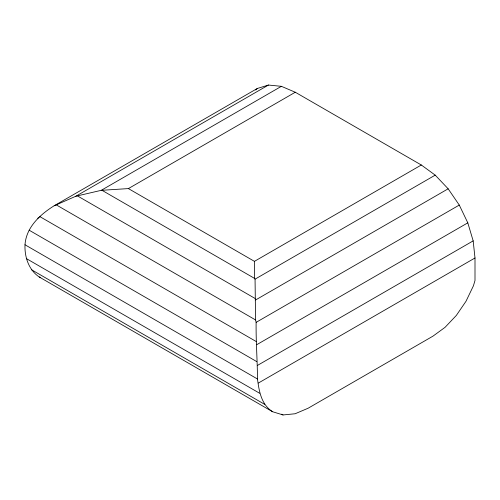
<?xml version="1.0" encoding="UTF-8"?>
<svg xmlns="http://www.w3.org/2000/svg" width="500" height="500" viewBox="0 0 500 500"><rect width="100%" height="100%" fill="white"/><g stroke="black" fill="none" stroke-linecap="round" stroke-linejoin="round"><path stroke-width="0.75" d="M25 244.775C26.194 227.237 40.175 214.469 54.175 205.763L257.325 88.475L268.444 85.044L281.388 86.325L295.281 92.238L421.319 165L435.213 175.138L448.156 188.806L459.275 205.075L467.806 222.838L473.169 240.881L475 257.981L475 280.512L473.413 285.85L465.994 301.294L456.325 315.444L445.069 327.325L432.987 336.138L308.119 408.231L295.131 413.756L283.031 414.956L272.638 411.744L39.237 276.994C28.719 269.913 24.494 257.019 25 244.775L257.475 378.994C259.094 391.181 261.256 404.613 272.638 411.744M255.688 89.994L257.325 88.475M37.731 218.244L39.081 217.463M54.175 205.763L75.856 196.231L268.444 85.044M75.856 196.231L101.231 190.338L281.388 86.325M101.231 190.338L128.4 188.588L295.281 92.238M128.4 188.588L254.438 261.35L421.319 165M257.475 378.994C257.394 360.081 255.863 341.306 256.125 322.362L255.575 319.95L255.056 279.15L435.213 175.138M255.575 299.988L448.156 188.806M256.125 322.362L459.275 205.075M256.744 344.694L467.806 222.838M257.475 365.412L473.169 240.881M258.4 383.038L475 257.981M39.237 276.994L40.719 277.45M102.425 190.556L254.438 278.325L255.056 279.15M77.6 195.994L255.056 298.444M56.294 204.9L255.575 319.95M39.8 216.581L256.125 341.481M29.15 230.2L256.744 361.6M26.25 258.519L259.65 393.269M31.263 269.6L264.662 404.35M281.675 414.175L283.031 414.956M254.438 261.35L254.438 278.325"/></g></svg>
